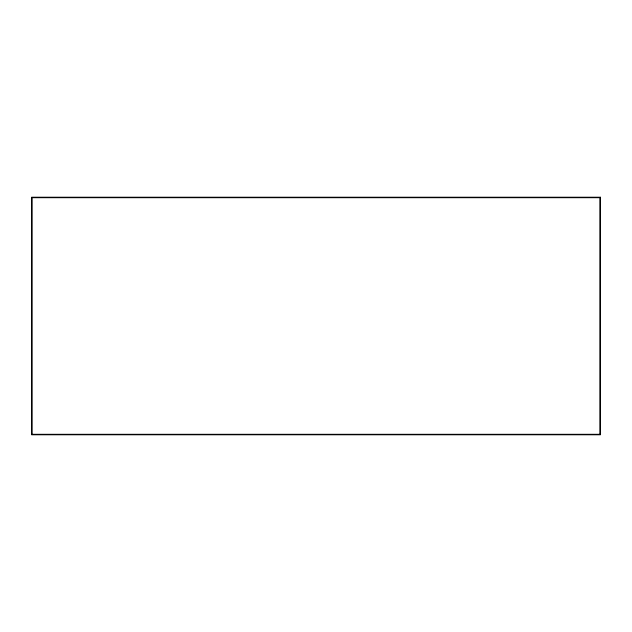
<?xml version="1.0" encoding="UTF-8"?>
<svg xmlns="http://www.w3.org/2000/svg" width="632" height="632" viewBox="0 0 632 632"><rect width="100%" height="100%" fill="white"/><g stroke="black" fill="none" stroke-linecap="round" stroke-linejoin="round"><path stroke-width="0.95" d="M31.6 434.303L600.4 434.303M599.926 434.303L599.926 197.698L32.074 197.698L32.074 434.303M600.4 197.224L31.6 197.224L31.6 434.777L600.4 434.777L600.4 197.224"/></g></svg>
